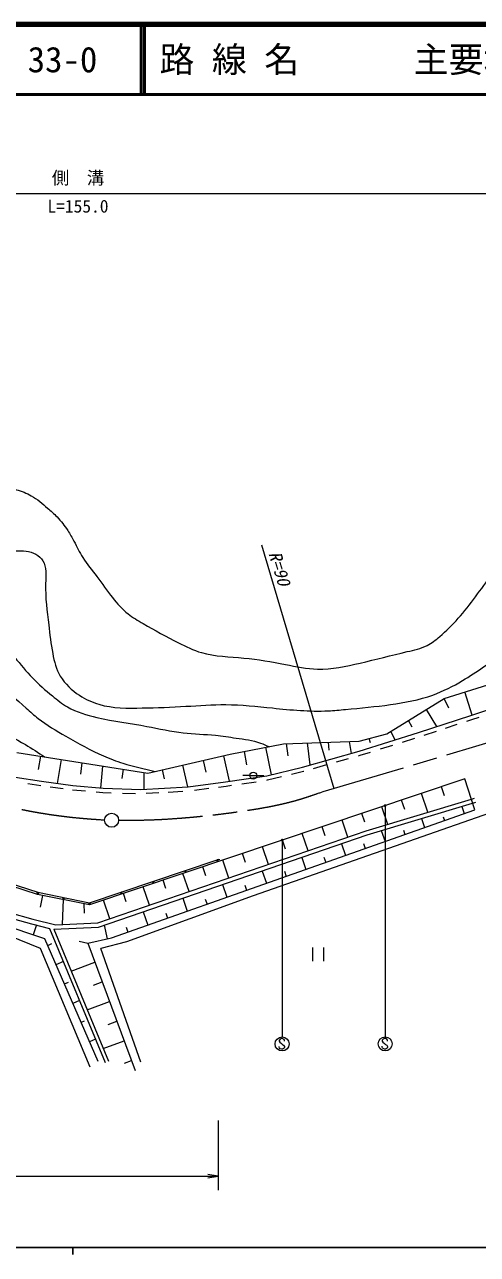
# Model space of a CAD drawing. Units: millimetres, scale not verified. Extents: x 40000 to 680000, y 20000 to 380000.
# Drawn here: x 161088 to 225858, y 204000 to 380000 of the extents above; entities that cross this region are included whole.
import ezdxf
from ezdxf.enums import TextEntityAlignment as Align

# ---------------------------------------------------------------- set-up
doc = ezdxf.new("R2010")
doc.units = ezdxf.units.MM
doc.header["$LTSCALE"] = 1000
doc.linetypes.add('CHAIN', pattern=[18.5, 12, -1.5, 3.5, -1.5])
for name, color, linetype, lineweight in [('M-BGD', 7, 'Continuous', 13), ('M-BMK', 2, 'CHAIN', 13), ('M-BMK-SRVR', 3, 'Continuous', 13), ('M-STR-HTXT', 7, 'Continuous', 13), ('M-STR-STR3', 7, 'Continuous', 13), ('M-STR-STRC', 7, 'Continuous', 13), ('M-TTL', 2, 'Continuous', 140), ('M-TTL-BAND', 7, 'Continuous', 25), ('M-TTL-LINE', 7, 'Continuous', 50)]:
    doc.layers.add(name, color=color, linetype=linetype, lineweight=lineweight)
doc.layers.add('M-TTL-TXT', color=7, linetype='Continuous')
doc.styles.add('ＭＳ ゴシック', font='')
doc.styles.get('ＭＳ ゴシック').set_extended_font_data('MS Gothic')

# ---------------------------------------------------------------- blocks, each defined once
blk = doc.blocks.new('open_arrow')
at = {"color": 0, "linetype": 'Continuous', "lineweight": -2}
blk.add_lwpolyline([(7.5, 1.25), (0, 0), (7.5, -1.25)], dxfattribs=at)
blk = doc.blocks.new('filled_dot')
at = {"color": 0, "linetype": 'Continuous', "lineweight": -2, "const_width": 1.25}
blk.add_lwpolyline([(-0.625, 0, 1), (0.625, 0, 1)], format="xyb", close=True, dxfattribs=at)

msp = doc.modelspace()

# ---------------------------------------------------------------- linework, layer by layer
at = {"layer": 'M-BGD'}
for p, q in [((221085, 283557), (229874, 286308)), ((212905, 278493), (221085, 283557)), ((221790, 282187), (221106, 283570)), ((225089, 281195), (224059, 284488)), ((220071, 279543), (218556, 281991)), ((224900, 281133), (230300, 282903)), ((216517, 279463), (216005, 280412)), ((217457, 278682), (224900, 281133)), ((221310, 279319), (222967, 279865)), ((224359, 280323), (225087, 280563)), ((225087, 280563), (226129, 280905)), ((208925, 276005), (217457, 278682)), ((208937, 277446), (212905, 278493)), ((214114, 277633), (213454, 278833)), ((218252, 278313), (219986, 278884)), ((190470, 275566), (198111, 277078)), ((196393, 272646), (195614, 276584)), ((198111, 277078), (208937, 277446)), ((198812, 275342), (198575, 277094)), ((201955, 274049), (201573, 277196)), ((204644, 276145), (204571, 277298)), ((207853, 275704), (207569, 277400)), ((210546, 277193), (210390, 277829)), ((212003, 276342), (213749, 276890)), ((215143, 277328), (216893, 277877)), ((159985, 275818), (178701, 272887)), ((163052, 273386), (163390, 275285)), ((165817, 271396), (166354, 274821)), ((178701, 272887), (190470, 275566)), ((187078, 273002), (186659, 274699)), ((190418, 271702), (189585, 275364)), ((192875, 274085), (192523, 275972)), ((200837, 273735), (208925, 276005)), ((205718, 274482), (207434, 274963)), ((208861, 275364), (209096, 275430)), ((209096, 275430), (210562, 275890)), ((169128, 272723), (169317, 274356)), ((171995, 270732), (172281, 273892)), ((175065, 272129), (175245, 273428)), ((178201, 270575), (178209, 272964)), ((181108, 272054), (180809, 273367)), ((184442, 270924), (183734, 274033)), ((195738, 272486), (200837, 273735)), ((199281, 272736), (200989, 273154)), ((200989, 273154), (201051, 273172)), ((202408, 273553), (204321, 274089)), ((159724, 272287), (163482, 271716)), ((161535, 271405), (163396, 271122)), ((163482, 271716), (168000, 271098)), ((168000, 271098), (172335, 270701)), ((224058, 272058), (170373, 254025)), ((184495, 270930), (189849, 271619)), ((189849, 271619), (195738, 272486)), ((189931, 271024), (190696, 271137)), ((192143, 271350), (194205, 271653)), ((193303, 272524), (192303, 272534)), ((193302, 272522), (194302, 272522)), ((194303, 272524), (195303, 272514)), ((195716, 271876), (195853, 271896)), ((195853, 271896), (197857, 272387)), ((225507, 267634), (224058, 272058)), ((164752, 270936), (166599, 270684)), ((167932, 270501), (169808, 270330)), ((171332, 270190), (172299, 270102)), ((172299, 270102), (173457, 270069)), ((172335, 270701), (177714, 270548)), ((175087, 270022), (176930, 269970)), ((177714, 270548), (184495, 270930)), ((178456, 269989), (180275, 270092)), ((181645, 270169), (183731, 270286)), ((185369, 270438), (187418, 270701)), ((188815, 270881), (189931, 271024)), ((218776, 267278), (217869, 269979)), ((221152, 269628), (220713, 270935)), ((173530, 249291), (225507, 267634)), ((209927, 264611), (225008, 269157)), ((210111, 264040), (225169, 268579)), ((213028, 265546), (212181, 268069)), ((215480, 267670), (215025, 269024)), ((223610, 268109), (223969, 267091)), ((225008, 269157), (225465, 269273)), ((225169, 268579), (225659, 268704)), ((228545, 267475), (193790, 255297)), ((207315, 263714), (206493, 266158)), ((209759, 265859), (209337, 267113)), ((217859, 266375), (218311, 265095)), ((220958, 266609), (221140, 266093)), ((171564, 251433), (209927, 264611)), ((171677, 250838), (210111, 264040)), ((201640, 261764), (200806, 264248)), ((204084, 263910), (203650, 265203)), ((212108, 264642), (212653, 263098)), ((215272, 264692), (215482, 264096)), ((195965, 259815), (195118, 262337)), ((198392, 262013), (197962, 263292)), ((206407, 262767), (206995, 261101)), ((209568, 262825), (209824, 262099)), ((192705, 260098), (192274, 261382)), ((200732, 260818), (201337, 259104)), ((203910, 260828), (204166, 260103)), ((162922, 255526), (152961, 258760)), ((153087, 259035), (162998, 255817)), ((170354, 254335), (188619, 260471)), ((187022, 258174), (186586, 259471)), ((190290, 257866), (189430, 260427)), ((195057, 258869), (195679, 257108)), ((198252, 258831), (198508, 258106)), ((181307, 256346), (180899, 257561)), ((184616, 255916), (183743, 258516)), ((170373, 254025), (162922, 255526)), ((162998, 255817), (170354, 254335)), ((163379, 253678), (163719, 255366)), ((175618, 254440), (175211, 255650)), ((193790, 255297), (175670, 248746)), ((178941, 253967), (178055, 256606)), ((189383, 256920), (190021, 255111)), ((192594, 256834), (192850, 256109)), ((166498, 251199), (166660, 254773)), ((169655, 252834), (169601, 254181)), ((173266, 252018), (172367, 254695)), ((183708, 254970), (184363, 253114)), ((186936, 254838), (187192, 254112)), ((158662, 252279), (162095, 251322)), ((158899, 252940), (162276, 251998)), ((162276, 251998), (165544, 251155)), ((178033, 253021), (178705, 251117)), ((181278, 252841), (181534, 252116)), ((156600, 250560), (163319, 247805)), ((157515, 251335), (163931, 249187)), ((162095, 251322), (164669, 250658)), ((162791, 251143), (162318, 249727)), ((164669, 250658), (172605, 231463)), ((165258, 250541), (171677, 250838)), ((165258, 250541), (173067, 231654)), ((165544, 251155), (171564, 251433)), ((172467, 251109), (172900, 249151)), ((175620, 250844), (175876, 250119)), ((163931, 249187), (171564, 231672)), ((164926, 248423), (164370, 248180)), ((168899, 248821), (170141, 248541)), ((170141, 248541), (173530, 249291)), ((170141, 248541), (176919, 230301)), ((175670, 248746), (171992, 247773)), ((163319, 247805), (170403, 230826)), ((177730, 231524), (171992, 247773)), ((202334, 245945), (202334, 247945)), ((203834, 247945), (203834, 245945)), ((166638, 245896), (165568, 245430)), ((167736, 244548), (171153, 245817)), ((167298, 242911), (166767, 242680)), ((170924, 242532), (172198, 243005)), ((168931, 240350), (167965, 239930)), ((170030, 238999), (173243, 240193)), ((169631, 237383), (169164, 237179)), ((173045, 236919), (174288, 237381)), ((171223, 234804), (170362, 234429)), ((172324, 233451), (175333, 234569)), ((175376, 231385), (176378, 231757))]:
    msp.add_line(p, q, dxfattribs=at)
msp.add_circle((193802, 272522), 500, dxfattribs=at)
for centre, radius, start, end in [((188619, 260471), 150, 198.56739, 18.56739), ((188779, 259997), 500, 63.56739, 108.56739), ((184053, 258937), 150, 198.56739, 18.56739), ((179487, 257403), 150, 198.56739, 18.56739), ((162998, 255817), 150, 162.01267, 348.61357), ((174920, 255869), 150, 198.56739, 18.56739), ((166676, 255076), 150, 168.61357, 348.61357), ((170354, 254335), 150, 168.61357, 18.56739)]:
    msp.add_arc(centre, radius, start, end, dxfattribs=at)
for points, knots in [([(104071, 336357), (104432, 335896), (104793, 335436), (105146, 334969), (105589, 334386), (106019, 333793), (106439, 333193), (107210, 332087), (107941, 330955), (108700, 329841), (109787, 328245), (110930, 326687), (112172, 325198), (113266, 323886), (114437, 322626), (115765, 321564), (116932, 320631), (118220, 319850), (119520, 319101), (120521, 318525), (121528, 317968), (122508, 317365), (123549, 316725), (124559, 316033), (125577, 315347), (126514, 314714), (127457, 314086), (128322, 313368), (129409, 312466), (130373, 311421), (131350, 310380), (132348, 309318), (133361, 308260), (134540, 307433), (135657, 306649), (136924, 306073), (138214, 305576), (139664, 305017), (141143, 304560), (142655, 304284), (144285, 303986), (145953, 303900), (147622, 303880), (150763, 303841), (153905, 304035), (156989, 304405), (157922, 304517), (158851, 304645), (159815, 304687), (160802, 304731), (161827, 304685), (162682, 304203), (163085, 303976), (163450, 303651), (163691, 303274), (164270, 302368), (164130, 301158), (164095, 300004), (164033, 297933), (164309, 296043), (164539, 294109), (164701, 292749), (164839, 291367), (165104, 289991), (165322, 288862), (165625, 287737), (166194, 286761), (166843, 285649), (167838, 284730), (168940, 284015), (169812, 283450), (170750, 283013), (171726, 282723), (173696, 282138), (175818, 282153), (177903, 282198), (180010, 282244), (182081, 282320), (184162, 282440), (186055, 282550), (187957, 282696), (189855, 282683), (192092, 282667), (194322, 282429), (196557, 282198), (199206, 281925), (201862, 281662), (204511, 281794), (205346, 281836), (206181, 281917), (207014, 281996), (209158, 282199), (211296, 282387), (213434, 282683), (215490, 282967), (217546, 283351), (219490, 284055), (220966, 284590), (222378, 285309), (223730, 286115), (225791, 287343), (227713, 288773), (229636, 290203)], [0, 0, 0, 0, 1, 1, 1, 2, 2, 2, 3, 3, 3, 4, 4, 4, 5, 5, 5, 6, 6, 6, 7, 7, 7, 8, 8, 8, 9, 9, 9, 10, 10, 10, 11, 11, 11, 12, 12, 12, 13, 13, 13, 14, 14, 14, 15, 15, 15, 16, 16, 16, 17, 17, 17, 18, 18, 18, 19, 19, 19, 20, 20, 20, 21, 21, 21, 22, 22, 22, 23, 23, 23, 24, 24, 24, 25, 25, 25, 26, 26, 26, 27, 27, 27, 28, 28, 28, 29, 29, 29, 30, 30, 30, 31, 31, 31, 32, 32, 32, 33, 33, 33, 34, 34, 34, 34]), ([(105067, 337745), (105776, 336942), (106484, 336138), (107219, 335356), (107755, 334786), (108305, 334227), (108798, 333622), (109616, 332619), (110276, 331490), (111027, 330434), (111572, 329667), (112165, 328938), (112761, 328205), (113843, 326874), (114936, 325527), (116259, 324459), (116998, 323862), (117808, 323352), (118581, 322787), (119753, 321929), (120838, 320945), (122079, 320217), (123089, 319626), (124201, 319204), (125268, 318700), (126021, 318345), (126752, 317948), (127466, 317524), (128626, 316836), (129744, 316078), (130902, 315388), (131874, 314809), (132875, 314277), (133905, 313809), (134573, 313506), (135253, 313229), (135949, 313004), (138540, 312166), (141356, 312041), (144091, 312261), (146278, 312437), (148413, 312833), (150561, 313190), (152333, 313484), (154113, 313751), (155917, 313809), (157259, 313852), (158614, 313781), (159911, 313438), (160656, 313240), (161381, 312954), (162047, 312571), (162889, 312086), (163635, 311449), (164369, 310806), (164837, 310396), (165301, 309984), (165731, 309537), (166296, 308949), (166802, 308301), (167248, 307617), (167574, 307117), (167867, 306598), (168145, 306069), (168561, 305280), (168943, 304469), (169415, 303717), (170009, 302770), (170746, 301915), (171427, 301023), (172189, 300025), (172881, 298982), (173656, 297989), (174319, 297141), (175044, 296329), (175885, 295667), (176554, 295142), (177296, 294711), (178037, 294285), (179704, 293327), (181366, 292394), (183084, 291522), (184157, 290978), (185251, 290457), (186392, 290124), (188338, 289556), (190423, 289532), (192463, 289340), (194465, 289151), (196425, 288802), (198397, 288419), (199914, 288125), (201438, 287811), (202968, 287771), (205010, 287717), (207063, 288152), (209072, 288623), (211338, 289154), (213550, 289731), (215825, 290260), (216797, 290487), (217780, 290704), (218656, 291147), (219307, 291476), (219899, 291930), (220464, 292409), (221421, 293221), (222298, 294106), (223124, 295035), (224871, 297003), (226385, 299174), (227899, 301345)], [0, 0, 0, 0, 1, 1, 1, 2, 2, 2, 3, 3, 3, 4, 4, 4, 5, 5, 5, 6, 6, 6, 7, 7, 7, 8, 8, 8, 9, 9, 9, 10, 10, 10, 11, 11, 11, 12, 12, 12, 13, 13, 13, 14, 14, 14, 15, 15, 15, 16, 16, 16, 17, 17, 17, 18, 18, 18, 19, 19, 19, 20, 20, 20, 21, 21, 21, 22, 22, 22, 23, 23, 23, 24, 24, 24, 25, 25, 25, 26, 26, 26, 27, 27, 27, 28, 28, 28, 29, 29, 29, 30, 30, 30, 31, 31, 31, 32, 32, 32, 33, 33, 33, 34, 34, 34, 35, 35, 35, 36, 36, 36, 37, 37, 37, 37]), ([(103004, 334870), (103500, 334358), (103996, 333846), (104459, 333305), (105012, 332659), (105517, 331971), (106027, 331288), (106987, 330004), (107966, 328736), (108990, 327504), (110196, 326052), (111464, 324650), (112699, 323222), (113411, 322400), (114111, 321569), (114865, 320782), (116027, 319570), (117318, 318460), (118749, 317595), (119656, 317047), (120620, 316598), (121563, 316102), (123420, 315122), (125196, 313957), (126716, 312516), (127893, 311400), (128917, 310119), (130141, 309063), (130897, 308410), (131730, 307844), (132513, 307218), (133572, 306371), (134539, 305416), (135577, 304549), (136447, 303823), (137368, 303158), (138278, 302474), (139209, 301774), (140129, 301054), (141145, 300497), (141915, 300074), (142741, 299746), (143583, 299476), (145290, 298927), (147064, 298618), (148755, 298059), (150003, 297646), (151206, 297097), (152412, 296544), (152895, 296322), (153379, 296099), (153822, 295817), (154685, 295267), (155394, 294492), (156082, 293712), (157325, 292303), (158497, 290880), (159673, 289440), (160491, 288438), (161311, 287428), (162211, 286500), (163100, 285583), (164067, 284746), (165059, 283930), (165752, 283360), (166457, 282800), (167225, 282352), (168509, 281604), (169969, 281170), (171435, 280835), (173814, 280291), (176207, 280010), (178586, 279566), (180315, 279243), (182037, 278835), (183786, 278637), (185316, 278465), (186867, 278454), (188398, 278297), (189380, 278196), (190354, 278035), (191339, 277894), (192522, 277725), (193721, 277584), (194836, 277182), (195247, 277035), (195646, 276852), (196045, 276669)], [0, 0, 0, 0, 1, 1, 1, 2, 2, 2, 3, 3, 3, 4, 4, 4, 5, 5, 5, 6, 6, 6, 7, 7, 7, 8, 8, 8, 9, 9, 9, 10, 10, 10, 11, 11, 11, 12, 12, 12, 13, 13, 13, 14, 14, 14, 15, 15, 15, 16, 16, 16, 17, 17, 17, 18, 18, 18, 19, 19, 19, 20, 20, 20, 21, 21, 21, 22, 22, 22, 23, 23, 23, 24, 24, 24, 25, 25, 25, 26, 26, 26, 27, 27, 27, 28, 28, 28, 29, 29, 29, 29]), ([(102091, 333597), (102410, 333353), (102730, 333110), (103003, 332823), (103345, 332463), (103614, 332035), (103886, 331612), (104592, 330516), (105321, 329452), (106078, 328406), (107490, 326457), (109002, 324571), (110626, 322778), (111390, 321936), (112178, 321114), (113047, 320390), (114054, 319551), (115169, 318845), (116254, 318100), (118089, 316839), (119836, 315468), (121620, 314141), (122924, 313170), (124248, 312222), (125480, 311163), (126364, 310405), (127200, 309589), (128000, 308742), (129571, 307078), (131004, 305294), (132515, 303573), (133157, 302841), (133813, 302122), (134511, 301446), (135738, 300257), (137092, 299204), (138437, 298141), (139160, 297569), (139881, 296995), (140540, 296352), (141260, 295651), (141907, 294869), (142671, 294221), (143441, 293569), (144329, 293054), (145242, 292605), (146285, 292093), (147359, 291667), (148401, 291172), (149701, 290556), (150952, 289831), (152185, 289079), (153799, 288093), (155382, 287058), (156887, 285920), (158430, 284752), (159892, 283475), (161331, 282173), (161886, 281671), (162437, 281166), (163021, 280703), (164249, 279732), (165621, 278951), (166988, 278169), (168759, 277156), (170521, 276140), (172384, 275332), (173285, 274941), (174210, 274599), (175147, 274305), (176663, 273829), (178214, 273480), (179766, 273130)], [0, 0, 0, 0, 1, 1, 1, 2, 2, 2, 3, 3, 3, 4, 4, 4, 5, 5, 5, 6, 6, 6, 7, 7, 7, 8, 8, 8, 9, 9, 9, 10, 10, 10, 11, 11, 11, 12, 12, 12, 13, 13, 13, 14, 14, 14, 15, 15, 15, 16, 16, 16, 17, 17, 17, 18, 18, 18, 19, 19, 19, 20, 20, 20, 21, 21, 21, 22, 22, 22, 23, 23, 23, 24, 24, 24, 24]), ([(101137, 332267), (101409, 332032), (101681, 331797), (101928, 331538), (102353, 331093), (102705, 330579), (103043, 330059), (103578, 329237), (104077, 328400), (104496, 327517), (105013, 326428), (105409, 325271), (106027, 324248), (106642, 323229), (107477, 322343), (108336, 321497), (109303, 320546), (110301, 319648), (111346, 318799), (113064, 317404), (114907, 316145), (116846, 315063), (118035, 314400), (119261, 313803), (120401, 313065), (121438, 312394), (122403, 311605), (123306, 310756), (124503, 309632), (125589, 308404), (126705, 307202), (127592, 306246), (128498, 305307), (129351, 304322), (130142, 303409), (130887, 302457), (131583, 301468), (132582, 300048), (133479, 298554), (134540, 297187), (135756, 295621), (137186, 294222), (138432, 292673), (139093, 291851), (139702, 290987), (140378, 290182), (141477, 288874), (142753, 287721), (144062, 286602), (145096, 285718), (146151, 284856), (147305, 284163), (148795, 283269), (150450, 282658), (152027, 281906), (153643, 281134), (155176, 280214), (156749, 279363), (158237, 278558), (159760, 277815), (161212, 276950), (162137, 276400), (163033, 275800), (163928, 275200)], [0, 0, 0, 0, 1, 1, 1, 2, 2, 2, 3, 3, 3, 4, 4, 4, 5, 5, 5, 6, 6, 6, 7, 7, 7, 8, 8, 8, 9, 9, 9, 10, 10, 10, 11, 11, 11, 12, 12, 12, 13, 13, 13, 14, 14, 14, 15, 15, 15, 16, 16, 16, 17, 17, 17, 18, 18, 18, 19, 19, 19, 20, 20, 20, 21, 21, 21, 21])]:
    msp.add_open_spline(points, degree=3, knots=knots, dxfattribs=at)
at = {"layer": 'M-BMK'}
msp.add_line((203778, 270233), (232563, 278794), dxfattribs=at)
for points, knots in [([(126834, 281950), (128596, 280791), (130358, 279631), (132163, 278538), (134910, 276872), (137756, 275360), (140687, 274046), (144131, 272501), (147693, 271229), (151304, 270115), (154929, 268997), (158602, 268038), (162330, 267359), (164644, 266937), (166980, 266623), (169323, 266416), (169714, 266381), (170105, 266349), (170496, 266320), (171177, 266269), (171859, 266225), (172541, 266181)], [0, 0, 0, 0, 1, 1, 1, 2, 2, 2, 3, 3, 3, 4, 4, 4, 5, 5, 5, 6, 6, 6, 7, 7, 7, 7]), ([(174539, 266167), (175185, 266152), (175832, 266138), (176478, 266138), (177260, 266139), (178041, 266161), (178822, 266187), (179604, 266213), (180385, 266242), (181165, 266287), (181564, 266310), (181964, 266336), (182363, 266365), (182762, 266393), (183161, 266422), (183560, 266454), (183959, 266485), (184357, 266519), (184756, 266554), (187310, 266782), (189854, 267086), (192395, 267461), (195010, 267847), (197621, 268308), (200154, 269043), (201374, 269397), (202576, 269815), (203778, 270233)], [0, 0, 0, 0, 1, 1, 1, 2, 2, 2, 3, 3, 3, 4, 4, 4, 5, 5, 5, 6, 6, 6, 7, 7, 7, 8, 8, 8, 9, 9, 9, 9])]:
    msp.add_open_spline(points, degree=3, knots=knots, dxfattribs=at)
at = {"layer": 'M-BMK-SRVR'}
msp.add_circle((173540, 266131), 1000, dxfattribs=at)
at = {"layer": 'M-STR-HTXT'}
msp.add_line((194965, 305542), (205329, 270694), dxfattribs=at)
at = {"layer": 'M-STR-STR3'}
for p, q in [((96141, 355805), (241326, 355805)), ((188767, 223178), (188767, 213178)), ((97733, 215178), (188767, 215178))]:
    msp.add_line(p, q, dxfattribs=at)
at = {"layer": 'M-STR-STRC'}
for p, q in [((212651, 268227), (212651, 235125)), ((197933, 263283), (197933, 235117)), ((197637, 234814), (197514, 234630)), ((197514, 234630), (197516, 234498)), ((197516, 234498), (197579, 234369)), ((197579, 234369), (197835, 234187)), ((197830, 234880), (197637, 234814)), ((197951, 234877), (197830, 234880)), ((197835, 234187), (197964, 234055)), ((198201, 234759), (197951, 234877)), ((198264, 234627), (198201, 234759)), ((198264, 234498), (198264, 234627)), ((212379, 234822), (212255, 234637)), ((212255, 234637), (212258, 234506)), ((212258, 234506), (212321, 234377)), ((212321, 234377), (212576, 234195)), ((212571, 234887), (212379, 234822)), ((212692, 234885), (212571, 234887)), ((212576, 234195), (212706, 234063)), ((212943, 234766), (212692, 234885)), ((213006, 234635), (212943, 234766)), ((213006, 234506), (213006, 234635)), ((197516, 233650), (197514, 233771)), ((197556, 233547), (197516, 233650)), ((197640, 233437), (197556, 233547)), ((197827, 233376), (197640, 233437)), ((197961, 233376), (197827, 233376)), ((198061, 233405), (197961, 233376)), ((197964, 234055), (198143, 233940)), ((198204, 233497), (198061, 233405)), ((198143, 233940), (198269, 233739)), ((198264, 233629), (198204, 233497)), ((198269, 233739), (198264, 233629)), ((212258, 233658), (212255, 233779)), ((212297, 233555), (212258, 233658)), ((212382, 233444), (212297, 233555)), ((212569, 233384), (212382, 233444)), ((212703, 233384), (212569, 233384)), ((212803, 233413), (212703, 233384)), ((212706, 234063), (212885, 233947)), ((212945, 233505), (212803, 233413)), ((212885, 233947), (213011, 233747)), ((213006, 233637), (212945, 233505)), ((213011, 233747), (213006, 233637))]:
    msp.add_line(p, q, dxfattribs=at)
for centre in [(197921, 234117), (212663, 234125)]:
    msp.add_circle(centre, 1000, dxfattribs=at)
at = {"layer": 'M-TTL'}
msp.add_line((680000, 380000), (40000, 380000), dxfattribs=at)
at = {"layer": 'M-TTL-BAND'}
for p, q in [((40000, 205000), (579000, 205000)), ((168000, 205000), (168000, 204000))]:
    msp.add_line(p, q, dxfattribs=at)
at = {"layer": 'M-TTL-LINE'}
for p, q in [((177750, 380000), (177750, 370000)), ((178250, 380000), (178250, 370000)), ((40000, 370000), (680000, 370000))]:
    msp.add_line(p, q, dxfattribs=at)

# ---------------------------------------------------------------- block references
at = {"layer": 'M-STR-STR3', "xscale": 193, "yscale": 193, "rotation": 180}
msp.add_blockref('open_arrow', (188767, 215178), dxfattribs=at)
at = {"layer": 'M-STR-STRC', "xscale": 160, "yscale": 160, "rotation": 270}
for p in [(212651, 268227), (197933, 263283)]:
    msp.add_blockref('filled_dot', p, dxfattribs=at)

# ---------------------------------------------------------------- texts
at = {"layer": 'M-STR-HTXT', "style": 'ＭＳ ゴシック', "oblique": 15}
msp.add_text('R=90', height=1833, rotation=287.049, dxfattribs=at).set_placement((196826, 304585), align=Align.MIDDLE_LEFT)
at = {"layer": 'M-STR-STR3', "style": 'ＭＳ ゴシック'}
for s, p in [('側\u3000溝', (164983, 356602)), ('L=155.0', (164358, 352543))]:
    msp.add_text(s, height=1833, dxfattribs=at).set_placement(p, align=Align.BOTTOM_LEFT)
at = {"layer": 'M-TTL-TXT', "style": 'ＭＳ ゴシック'}
for s, p in [('33-0', (161521, 375000)), ('路 線 名', (180380, 375000)), ('主要地方道益田阿武線', (216734, 375000))]:
    msp.add_text(s, height=3666, dxfattribs=at).set_placement(p, align=Align.MIDDLE_LEFT)

doc.saveas('drawing.dxf')
